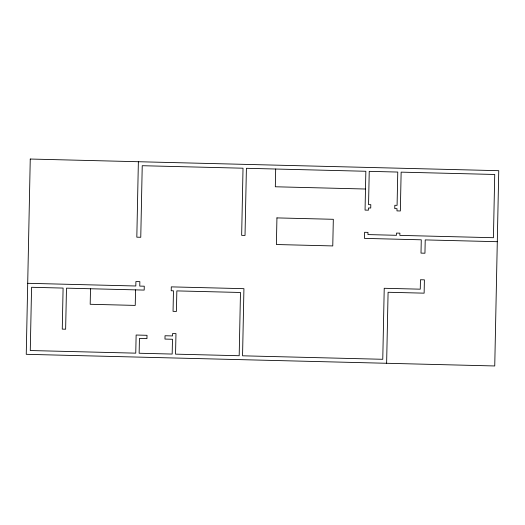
<?xml version="1.0" encoding="UTF-8"?>
<svg xmlns="http://www.w3.org/2000/svg" width="525" height="525" viewBox="0 0 525 525"><rect width="100%" height="100%" fill="white"/><g stroke="black" fill="none" stroke-linecap="round" stroke-linejoin="round"><path stroke-width="0.79" d="M90.503 288.75L90.188 304.283L135.233 305.406L135.555 289.872M138.37 161.726L136.822 237.175L140.766 237.274L142.229 165.71L243.023 168.21L241.651 235.338L245.024 235.423L246.402 168.295L365.853 171.268L365.059 210.098L368.438 210.184L368.484 207.966L370.735 208.018L370.801 204.691L368.55 204.638L369.233 171.347L397.766 172.056L397.084 205.347L394.826 205.288L394.761 208.615L397.012 208.674L396.966 210.893L400.345 210.978L401.139 172.141L494.727 174.471L493.434 237.713L399.847 235.384L399.892 233.166L396.513 233.08L396.467 235.305L367.94 234.59L367.979 232.372L364.606 232.293L364.481 238.389L421.273 239.807L421.004 253.116L424.948 253.214L425.217 239.905L497.293 241.697M275.684 169.024L275.317 186.775L365.492 189.02M386.63 363.274L388.087 292.267L424.128 293.16L424.397 279.845L420.459 279.746L420.262 289.177L384.228 288.284L382.771 359.29L242.557 355.806L243.935 288.678L171.294 286.873L171.216 290.758L173.467 290.817L173.047 311.338L176.426 311.423L176.846 290.896L240.476 292.478L239.183 355.727L175.553 354.145L175.973 333.618L172.594 333.533L172.541 335.934L165.034 335.751L164.968 339.078L172.476 339.262L172.174 354.06L139.138 353.24L139.44 338.441L146.947 338.632L147.013 335.304L136.132 335.029L135.758 353.154L30.273 350.529L31.566 287.287L63.098 288.074L62.258 329.123L65.638 329.208L66.478 288.153L144.185 290.089L144.27 286.204L139.762 286.092L139.853 281.656L135.909 281.558L135.817 285.994L27.707 283.303M30.253 159.036L26.25 354.316L494.747 365.964L498.75 170.684L30.253 159.036M276.938 217.901L276.393 244.525L332.771 245.93L333.322 219.299L276.938 217.901"/></g></svg>
